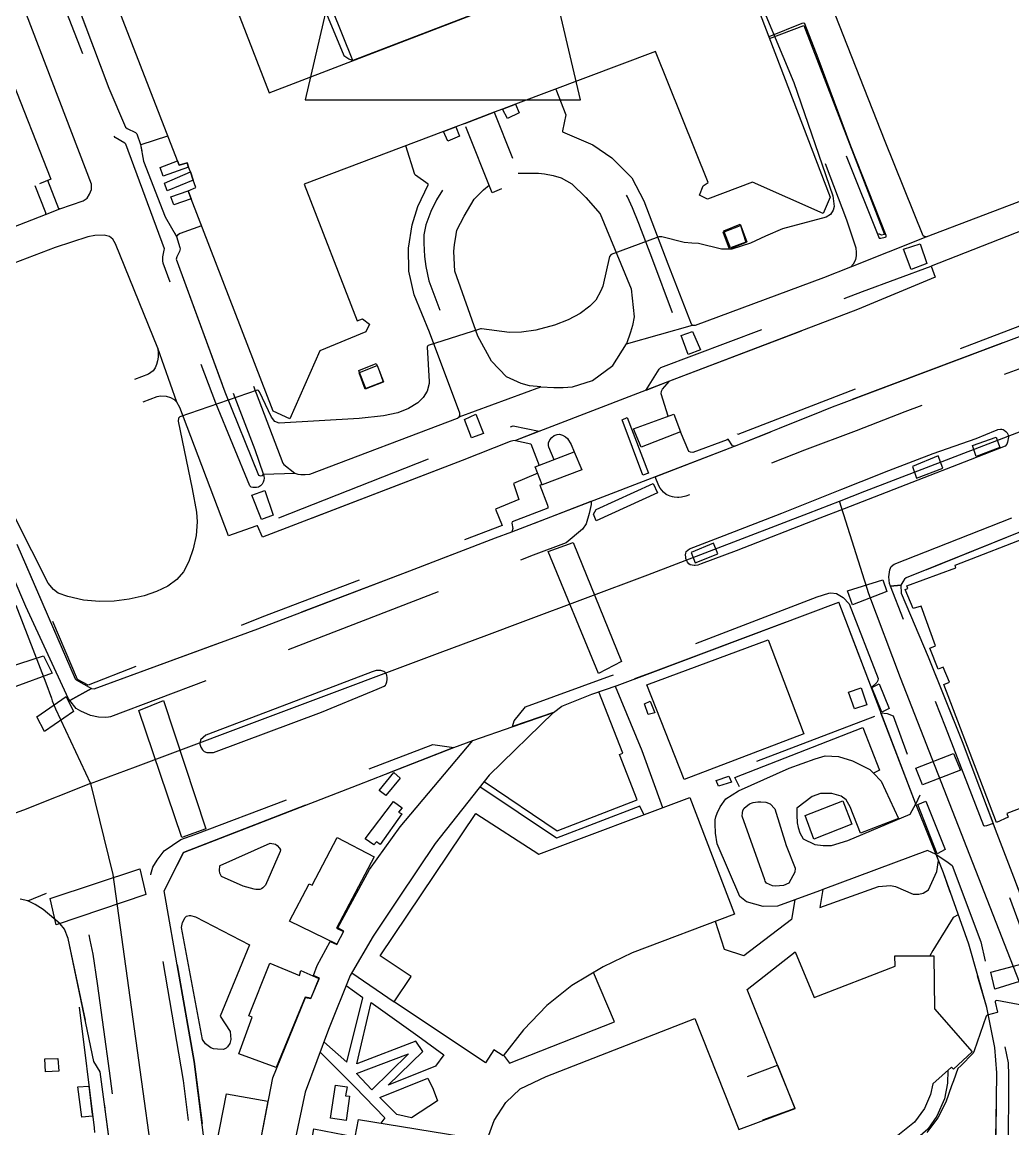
# Model space of a CAD drawing. Header units: millimetres. Extents: x 198785 to 203305, y 542885 to 545889.
# Drawn here: x 200370.9 to 200595.8, y 543409.1 to 543660.4 of the extents above; entities that cross this region are included whole.
import ezdxf

# ---------------------------------------------------------------- set-up
doc = ezdxf.new("R2010")
doc.units = ezdxf.units.MM
for name, pattern in [('FENCE_25K', [54.3, 28.7, -9.2, -16.4]), ('HIDDEN_BULD_25K', [28.8, 18.4, -10.4]), ('HIDDEN_IN_25K', [56.5, 36.5, -20])]:
    doc.linetypes.add(name, pattern=pattern)
for name, color, linetype in [('A0013114', 253, 'Continuous'), ('A0013117', 253, 'Continuous'), ('A0013118', 253, 'Continuous'), ('A0023214', 253, 'Continuous'), ('A0023217', 253, 'Continuous'), ('A0033324', 253, 'Continuous'), ('A0043325', 253, 'Continuous'), ('B0014111', 253, 'Continuous'), ('B0014115', 253, 'Continuous'), ('B0014116', 253, 'Continuous'), ('B0014221', 253, 'Continuous'), ('B0024120', 253, 'Continuous'), ('C0076117', 253, 'Continuous'), ('C0523121', 253, 'Continuous'), ('F0017111', 253, 'Continuous'), ('F0047224', 253, 'Continuous')]:
    doc.layers.add(name, color=color, linetype=linetype)

# ---------------------------------------------------------------- blocks, each defined once
blk = doc.blocks.new('B0014221')
at = {"layer": 'B0014221'}
blk.add_lwpolyline([(-31.25, -18.75), (31.25, -18.75), (22.5, 18.75), (-22.5, 18.75)], close=True, dxfattribs=at)

msp = doc.modelspace()

# ---------------------------------------------------------------- linework, layer by layer
at = {"layer": 'A0013114'}
for points in [[(200369.65, 543541.89), (200382.88, 543511.29), (200383.13, 543511.08), (200386.61, 543509.08), (200387.21, 543509.02), (200424.41, 543522.67), (200458.86, 543535.82), (200478.33, 543543.26), (200482.02, 543544.67), (200532.55, 543564.07), (200542.78, 543568.2), (200552.37, 543572.07), (200554.79, 543573.01), (200556.86, 543573.81), (200603.06, 543591.19)], [(200611.76, 543550.44), (200571.56, 543534.21), (200571.19, 543533.91), (200570.78, 543533.33), (200570.31, 543532.55)], [(200418.21, 543364.99), (200417.75, 543365.52), (200415.33, 543387.3), (200414.44, 543388.43), (200409.95, 543424.38), (200403.12, 543463.19), (200407.49, 543471.85), (200447.15, 543487.24), (200468.9, 543495.66), (200473.18, 543497.32), (200491.5, 543503.66), (200493.36, 543505.06), (200500.2, 543507.78), (200505.95, 543509.76), (200513.42, 543512.59), (200556.23, 543528.66)], [(200391.31, 543401.55), (200389.81, 543413), (200388.62, 543422.06), (200387.18, 543424.43), (200381.35, 543452.3), (200380.5, 543454.44), (200379.54, 543455.69), (200375.65, 543458.93), (200373.86, 543460.06), (200372.14, 543460.86), (200370.39, 543461.26)]]:
    msp.add_lwpolyline(points, dxfattribs=at)
at = {"layer": 'A0013117'}
for points in [[(200570.31, 543532.55), (200570.38, 543530.77), (200576.5, 543516.3), (200584.27, 543497.06), (200592.14, 543476.19), (200600.31, 543454.87), (200606.4, 543439.9), (200607.07, 543438.14), (200607.14, 543437.05), (200607.1, 543434.43), (200607.04, 543429.53), (200607.02, 543419.11), (200606.91, 543408.21)], [(200428.75, 543360.08), (200431.65, 543360.43), (200459.97, 543370.39), (200460.53, 543370.59), (200473.83, 543375.69), (200499.1, 543385.39), (200511.37, 543389.61), (200520.24, 543392.57), (200534.06, 543392.63), (200544.11, 543392.66), (200586.22, 543392.3), (200591.76, 543397.93), (200592.07, 543415.84), (200592.1, 543421.82), (200591.65, 543427.62), (200589.81, 543436.65), (200585.74, 543451.04), (200580.01, 543467.23), (200573.63, 543483.09), (200563.44, 543509.85), (200556.23, 543528.66)]]:
    msp.add_lwpolyline(points, dxfattribs=at)
at = {"layer": 'A0013118'}
for points in [[(200376.8, 543682), (200390.58, 543645.39), (200394.3, 543636.55), (200394.69, 543636.25), (200396.62, 543635.31), (200396.88, 543634.98), (200397.71, 543632.62), (200398.43, 543628.84), (200403.37, 543616.14), (200405.92, 543611.71), (200406.7, 543609.24), (200406.78, 543608.94), (200406.56, 543608.29), (200406, 543607.07), (200405.87, 543606.55), (200416.89, 543576.41), (200424.52, 543557.5), (200424.98, 543557.4), (200425.42, 543557.44), (200425.65, 543557.76), (200432.78, 543558.01), (200433.48, 543557.77), (200434.14, 543557.69), (200435.09, 543557.67), (200436.21, 543557.75), (200469.7, 543570.47), (200470.11, 543570.78), (200488.61, 543577.54), (200491.54, 543577.42), (200493.69, 543577.41), (200495.79, 543577.54), (200500.36, 543578.99), (200504.95, 543582.45), (200508.06, 543587.32), (200523.05, 543591.6), (200523.69, 543591.58), (200552.83, 543602.41), (200558.95, 543604.8), (200576.04, 543611.64), (200598.78, 543620.24)], [(200346.59, 543605.17), (200376.21, 543616.73), (200379.45, 543617.97), (200384.75, 543619.84), (200385.66, 543620.43), (200386.17, 543621.29), (200386.62, 543622.41), (200386.64, 543623.61), (200371.89, 543662.13), (200371.25, 543663.87), (200370.69, 543664.4)], [(200566.75, 543633.25), (200555.45, 543662.13)], [(200557.92, 543630.01), (200565.4, 543611.33), (200565.76, 543611.3), (200566.74, 543611.53), (200566.96, 543611.66), (200567.03, 543611.94), (200559.01, 543632.23), (200551.58, 543652.21), (200548.53, 543660.02), (200548.28, 543660.16), (200547.82, 543660.1), (200540.4, 543657.05)], [(200491.99, 543645.18), (200494.28, 543639.3), (200493.51, 543635.68), (200493.54, 543635.5), (200500.44, 543632.54), (200504.73, 543629.55), (200509.3, 543625.05), (200512.01, 543619.84), (200517.45, 543605.49), (200522.75, 543591.85), (200523.05, 543591.6)], [(200397.71, 543632.62), (200397.87, 543632.56), (200403.97, 543634.54)], [(200470.11, 543570.78), (200470.23, 543571.17), (200470.24, 543571.61), (200463.35, 543589.97), (200459.85, 543598.45), (200458.68, 543603.83), (200458.59, 543609.09), (200459.43, 543614.39), (200460.66, 543618.49), (200463, 543623.41), (200463.01, 543623.57), (200460.17, 543625.61), (200460.03, 543625.76), (200457.94, 543632.3)], [(200576.04, 543611.64), (200575.74, 543611.66), (200575.41, 543611.88), (200566.75, 543633.25)], [(200483.48, 543626.12), (200488.05, 543626.1), (200489.47, 543625.94), (200491.44, 543625.55), (200493.23, 543625.05), (200495.66, 543623.68), (200498.86, 543620.56), (200502.1, 543616.85), (200509.13, 543599.81), (200509.8, 543593.44), (200509.45, 543591.47), (200509, 543589.97), (200508.06, 543587.32)], [(200558.95, 543604.8), (200559.62, 543605.47), (200560.09, 543606.46), (200560.29, 543607.33), (200560.3, 543608.17), (200560.22, 543609.06), (200558.1, 543615.39), (200553.19, 543628.23)], [(200379.45, 543617.97), (200379.19, 543618.01), (200376.69, 543624.42)], [(200488.61, 543577.54), (200486.04, 543577.84), (200484.11, 543578.31), (200480.81, 543579.87), (200477.44, 543583.43), (200474.3, 543589.06), (200469.06, 543603.85), (200468.87, 543608.29), (200469.03, 543609.91), (200469.22, 543611.2), (200469.52, 543613.12), (200471.19, 543616.31), (200473.49, 543620.15), (200475.59, 543622.29), (200476.89, 543623.37)], [(200373.72, 543623.29), (200376.21, 543617.18), (200376.21, 543616.73)], [(200411.6, 543614.15), (200406.73, 543612.36), (200406.13, 543612.03), (200405.92, 543611.71)], [(200598.28, 543613.24), (200577.2, 543604.94), (200578.11, 543602.45), (200560.48, 543595.14), (200517.84, 543578.85), (200482.85, 543565.4), (200482.29, 543565.34), (200481.62, 543565.15), (200470.75, 543560.89), (200425.41, 543543.45), (200424.32, 543545.99), (200424.16, 543546), (200423.94, 543545.91), (200417.75, 543543.78), (200406.63, 543572.92), (200406.02, 543574.1), (200401.64, 543586.34), (200392.04, 543610.01), (200391.45, 543611.11), (200390.71, 543611.69), (200389.46, 543611.98), (200387.38, 543611.94), (200385.76, 543611.64), (200378.37, 543609.24), (200344.96, 543596.47)], [(200401.64, 543586.34), (200401.78, 543585.14), (200401.76, 543584.31), (200401.58, 543583.47), (200401.38, 543582.65), (200401.1, 543581.9), (200400.58, 543581.23), (200399.55, 543580.43), (200396.37, 543579.25)], [(200517.52, 543570.89), (200515.93, 543575.96), (200516.02, 543576.56), (200516.25, 543577.03), (200517.84, 543578.85)], [(200425.65, 543557.76), (200423.75, 543563.3), (200418.87, 543576.08)], [(200423.39, 543577.76), (200430.03, 543560.26), (200430.3, 543559.98), (200432.78, 543558.01)], [(200398.37, 543574.21), (200401.56, 543575.36), (200402.28, 543575.5), (200403.59, 543575.44), (200404.56, 543575.12), (200405.38, 543574.68), (200406.02, 543574.1)], [(200491.6, 543561.03), (200490.44, 543563.91), (200490.34, 543564.29), (200490.38, 543564.84), (200490.65, 543565.51), (200491.09, 543566.05), (200491.66, 543566.5), (200492.3, 543566.76), (200492.84, 543566.8), (200493.5, 543566.64), (200494.19, 543566.26), (200494.68, 543565.81), (200495.53, 543564.52), (200496.18, 543562.8)], [(200532.55, 543564.07), (200532.09, 543564.16), (200531.15, 543565.66), (200530.93, 543565.52), (200523.14, 543562.69), (200522.59, 543562.72), (200522.18, 543562.88), (200520.3, 543567.39)], [(200482.85, 543565.4), (200486.32, 543564.62), (200488.25, 543559.74)], [(200488.93, 543555.33), (200488.4, 543555.23), (200490.09, 543550.75), (200490.23, 543550.36), (200490.18, 543550.05), (200482.14, 543546.91), (200482.01, 543546.63), (200482.25, 543545.42), (200482.02, 543544.67)], [(200475.73, 543487.94), (200492.29, 543476.8), (200510.5, 543483.84), (200506.47, 543494.13), (200507.19, 543494.39), (200501.75, 543508.31)], [(200505.46, 543509.59), (200511.53, 543495.04), (200516.26, 543482.05)], [(200491.5, 543503.66), (200476.91, 543489.43), (200464.63, 543473.89), (200456.46, 543461.74), (200450.57, 543452.88), (200445.36, 543443.94), (200440.42, 543431.69), (200435.13, 543417.43), (200432.11, 543403.16), (200429.4, 543383.84), (200425.87, 543362.41), (200428.75, 543360.08)], [(200418.21, 543364.99), (200420.6, 543366.89), (200424.72, 543389.11), (200422.01, 543390.94), (200427.75, 543420.68), (200435.19, 543438.92), (200436.41, 543438.73), (200438.37, 543443.34), (200437.03, 543443.96), (200437.86, 543446.22), (200440.81, 543451.65), (200442.33, 543450.96), (200443.92, 543453.98), (200442.5, 543454.75), (200449.7, 543467.96), (200456.66, 543477.66), (200473.18, 543497.32)], [(200546.25, 543461.09), (200542.36, 543459.68), (200539.04, 543459.6), (200535.27, 543460.67), (200533.75, 543461.86), (200528.65, 543473.81), (200528.23, 543476.23), (200528.17, 543478.38), (200528.18, 543479.29), (200528.31, 543479.93), (200528.64, 543480.82), (200529.35, 543482.23), (200530.6, 543484.07), (200533.51, 543485.83), (200545.01, 543490.98), (200550.88, 543493.15), (200553.17, 543493.78), (200556.16, 543493.63), (200559.34, 543492.63), (200563.29, 543490.69), (200564.09, 543489.85)], [(200564.09, 543489.85), (200565.86, 543488.03), (200569.81, 543479.58), (200561.15, 543476.28), (200558.84, 543482.25), (200557.92, 543483.83), (200556.8, 543484.66), (200554.66, 543485.27), (200552.12, 543485.23), (200550.23, 543484.55), (200546.72, 543481.89), (200546.7, 543481.83), (200546.72, 543480.36), (200546.83, 543478.56), (200547.02, 543477.55), (200547.38, 543476.34), (200548.19, 543474.97), (200550.8, 543473.67), (200552.73, 543473.42), (200553.83, 543473.44), (200554.59, 543473.48), (200558.33, 543474.6), (200572.42, 543480.53), (200573.72, 543482.89)], [(200512.02, 543480.46), (200511.12, 543482.4), (200492.2, 543475.11), (200474.78, 543486.74)], [(200541.85, 543464.21), (200541.23, 543464.29), (200539.86, 543464.89), (200539.52, 543465.37), (200539.47, 543465.63), (200534.3, 543480.13), (200534.37, 543480.84), (200534.5, 543481.39), (200534.78, 543481.91), (200536, 543482.88), (200536.81, 543483.23), (200537.9, 543483.37), (200538.54, 543483.36), (200539.72, 543483.25), (200540.63, 543482.92), (200541.73, 543481.78), (200544.33, 543473.41), (200546.34, 543468.32), (200546.26, 543467.38), (200544.94, 543464.89), (200543.66, 543464.34), (200541.85, 543464.21)], [(200423.91, 543463.46), (200423.57, 543463.51), (200421.01, 543464.2), (200416.09, 543466.42), (200415.71, 543467.2), (200415.65, 543467.78), (200415.78, 543468.83), (200415.81, 543468.89), (200427.17, 543474), (200428.36, 543473.74), (200428.77, 543473.44), (200429.31, 543472.87), (200429.5, 543472.46), (200429.45, 543472.05), (200426.09, 543464.44), (200425.49, 543463.82), (200425.17, 543463.62), (200424.79, 543463.47), (200424.46, 543463.46), (200424.18, 543463.46), (200423.91, 543463.46)], [(200552.61, 543463.42), (200551.97, 543459.39), (200565.24, 543464.17), (200568, 543464.33), (200569.12, 543464.14), (200573.1, 543462.4), (200574.38, 543462.43), (200575.4, 543462.61), (200576.61, 543463.39), (200578.53, 543467.55), (200578.87, 543470.06)], [(200578.34, 543471.38), (200576.36, 543472.29), (200552.61, 543463.42)], [(200552.61, 543463.42), (200551.85, 543463.13), (200546.25, 543461.09)], [(200546.25, 543461.09), (200545.5, 543456.66), (200534.69, 543448.4), (200530.27, 543449.83), (200528.26, 543456.21)], [(200416.55, 543427.15), (200415.18, 543427.18), (200414.29, 543427.28), (200413.69, 543427.51), (200412.48, 543428.4), (200411.8, 543429.4), (200407.04, 543454.81), (200407.25, 543455.98), (200407.9, 543457.13), (200408.21, 543457.38), (200408.78, 543457.52), (200409.08, 543457.52), (200410.26, 543457.23), (200422.51, 543450.93), (200415.83, 543434.69), (200418.13, 543431.2), (200418.21, 543429.37), (200418, 543428.46), (200417.47, 543427.74), (200417.2, 543427.43), (200416.55, 543427.15)], [(200583.37, 543457.74), (200582.24, 543457.1), (200577.6, 543449.57), (200576.92, 543448.41)], [(200445.72, 543444.56), (200455.34, 543437.97)], [(200480.14, 543425.81), (200481.48, 543424.05), (200505.31, 543433.41), (200500.56, 543444.63)], [(200439.37, 543428.86), (200444.57, 543424.24), (200448.23, 543438.85), (200444.41, 543441.58)], [(200453.94, 543419.05), (200461.79, 543426.65), (200460.24, 543429.01), (200446.84, 543423.89), (200450.13, 543437.83), (200460.69, 543430.26), (200466.62, 543425.9), (200464.69, 543423.33), (200453.94, 543419.05)], [(200438.49, 543426.49), (200446.42, 543418.69), (200453.22, 543411.65), (200452.33, 543410.43)], [(200450.28, 543417.95), (200446.76, 543421.65), (200458.57, 543426.18), (200450.28, 543417.95)], [(200459.22, 543411.65), (200455.95, 543412.38), (200452.06, 543416.24), (200462.98, 543420.62), (200464.15, 543418.13), (200465.17, 543415.5), (200459.22, 543411.65)]]:
    msp.add_lwpolyline(points, dxfattribs=at)
at = {"layer": 'A0023214'}
for points in [[(200386.36, 543487.55), (200396.57, 543491.33), (200465.77, 543517.24), (200476.38, 543521.21), (200484.63, 543524.31), (200512.87, 543534.88), (200549.34, 543548.92), (200556.38, 543551.63), (200562.18, 543553.86), (200602.15, 543569.24), (200607.33, 543571.17), (200612.15, 543572.96), (200618.94, 543575.49), (200646.07, 543585.59), (200647.77, 543586.22), (200679, 543598.38)], [(200369.43, 543528.01), (200376.23, 543510.35), (200377.57, 543506.93), (200377.71, 543506.32), (200378.45, 543504.51), (200386.36, 543487.55)], [(200386.36, 543487.55), (200371.15, 543481.49), (200192.26, 543416.76), (200000, 543351.91), (200000, 543351.91)], [(200386.36, 543487.55), (200391.47, 543466.87), (200406.69, 543356.82), (200406.96, 543354.66), (200409.52, 543349.74), (200411.84, 543347.75), (200409.08, 543335.14), (200405.19, 543293.14), (200401.93, 543257.36), (200401.37, 543251.28), (200400.51, 543243.85), (200396.77, 543211.42), (200396.41, 543208.31), (200395.92, 543204.58), (200394.33, 543192.73), (200394, 543190.3), (200393.59, 543187.23), (200393.58, 543187.15), (200389.77, 543155.81), (200389.56, 543154.11), (200389.18, 543150.95)]]:
    msp.add_lwpolyline(points, dxfattribs=at)
at = {"layer": 'A0023217'}
msp.add_lwpolyline([(200599.98, 543387.33), (200600.65, 543393.03), (200600.37, 543431.34), (200599.19, 543437.54), (200570.22, 543511.54), (200563.08, 543530.55), (200556.38, 543551.63)], dxfattribs=at)
at = {"layer": 'A0033324', "linetype": 'HIDDEN_IN_25K', "flags": 128}
for points in [[(200520.53, 543552.5), (200519.96, 543552.46), (200519.67, 543552.46), (200518.88, 543552.51), (200518.46, 543552.59), (200517.99, 543552.75), (200517.6, 543552.9), (200517.08, 543553.15), (200516.47, 543553.67), (200515.72, 543554.59), (200515.37, 543555.1), (200514.6, 543557.18), (200532.55, 543564.07), (200542.78, 543568.2), (200552.37, 543572.07), (200554.79, 543573.01), (200556.86, 543573.81), (200603.06, 543591.19), (200608.55, 543593.26), (200613.29, 543595.04), (200615.15, 543595.76), (200614.11, 543598.83), (200613.96, 543599.19), (200613.94, 543599.44), (200628.46, 543605.48), (200630.64, 543606.32), (200631.28, 543606.81), (200631.46, 543607.01), (200631.78, 543607.35), (200631.98, 543607.67), (200635.67, 543615.79), (200635.81, 543617.23), (200635.76, 543617.57), (200635.51, 543619.3), (200634.38, 543623.38), (200632.72, 543628.56), (200631.22, 543633.28), (200629.19, 543641.57), (200628.23, 543646.26), (200627.98, 543649.85), (200627.73, 543653.12), (200627.47, 543655.62), (200626.68, 543659.13), (200624.25, 543667.15), (200620.35, 543682.43), (200617.85, 543690.4), (200623.95, 543688.63), (200624.41, 543688.32), (200624.91, 543687.56), (200625.6, 543685.36), (200628.99, 543673.02), (200632.69, 543658.73), (200634.94, 543650.35), (200637.01, 543642.94), (200640.39, 543630.97), (200643.45, 543620.19), (200644.24, 543617.25), (200644.65, 543615.44), (200644.78, 543614.15), (200644.81, 543613.73), (200644.85, 543612.12), (200644.74, 543611.09), (200644.61, 543610.03), (200644.26, 543608.71), (200643.24, 543606.27), (200642.17, 543603.86), (200641.04, 543601.77), (200640.03, 543600.05), (200639.04, 543598.8), (200637.41, 543597.36), (200636.02, 543596.57), (200624.52, 543592.31), (200623.75, 543592.03), (200619.77, 543590.58), (200614.61, 543588.6), (200609.31, 543586.44), (200601.24, 543583.12), (200585.23, 543577.17), (200571.26, 543571.9), (200560.15, 543567.59), (200548.47, 543563.17), (200534.51, 543557.7), (200523.47, 543553.47), (200521.5, 543552.73), (200520.53, 543552.5)], [(200424.52, 543557.5), (200424.98, 543557.4), (200425.42, 543557.44), (200425.65, 543557.76), (200425.82, 543556.81), (200425.76, 543556.39), (200425.61, 543555.95), (200425.37, 543555.49), (200424.96, 543555.1), (200424.5, 543554.81), (200424.06, 543554.7), (200423.22, 543554.69), (200422.89, 543554.82), (200422.59, 543555.11), (200414.85, 543573.87), (200402.85, 543605.64), (200402.8, 543606.21), (200402.84, 543607.11), (200403.14, 543608.59), (200403.18, 543608.94), (200394.44, 543632.67), (200394.2, 543632.87), (200391.98, 543634.15), (200391.71, 543634.51), (200385.33, 543651.36), (200372.76, 543683.69), (200376.8, 543682), (200390.58, 543645.39), (200394.3, 543636.55), (200394.69, 543636.25), (200396.62, 543635.31), (200396.88, 543634.98), (200397.71, 543632.62), (200398.43, 543628.84), (200403.37, 543616.14), (200405.92, 543611.71), (200406.7, 543609.24), (200406.78, 543608.94), (200406.56, 543608.29), (200406, 543607.07), (200405.87, 543606.55), (200416.89, 543576.41), (200424.52, 543557.5)], [(200517.84, 543578.85), (200512.43, 543576.77), (200515.5, 543581.62), (200515.85, 543581.99), (200561.63, 543599.19), (200577.2, 543604.94), (200578.11, 543602.45), (200560.48, 543595.14), (200517.84, 543578.85)], [(200386.61, 543509.08), (200381.72, 543506.34), (200381.4, 543506.75), (200371.73, 543527.73), (200360.94, 543552.83), (200351.91, 543572.86), (200340.84, 543592.09), (200340.75, 543592.81), (200340.82, 543593.58), (200341.27, 543594.22), (200341.86, 543594.72), (200344.58, 543595.82), (200344.58, 543595.48), (200347.39, 543588.67), (200357.43, 543568.6), (200369.65, 543541.89), (200382.88, 543511.29), (200383.13, 543511.08), (200386.61, 543509.08)], [(200470.75, 543560.89), (200425.41, 543543.45), (200424.32, 543545.99), (200482.32, 543568.74), (200488.26, 543567.48), (200482.85, 543565.4), (200482.29, 543565.34), (200481.62, 543565.15), (200470.75, 543560.89)], [(200381.72, 543506.34), (200386.61, 543509.08), (200387.21, 543509.02), (200424.41, 543522.67), (200458.86, 543535.82), (200478.33, 543543.26), (200482.02, 543544.67), (200500.04, 543551.59), (200500, 543550.9), (200499.6, 543548.84), (200498.91, 543546.46), (200498.09, 543545.24), (200494.39, 543542.13), (200486.89, 543539.33), (200428.93, 543516.96), (200390.93, 543502.65), (200390.44, 543502.6), (200389.86, 543502.54), (200388.17, 543502.61), (200386.41, 543502.98), (200384.19, 543503.94), (200383.11, 543504.56), (200381.72, 543506.34)], [(200570.31, 543532.55), (200567.96, 543532.32), (200567.72, 543532.94), (200567.58, 543534.47), (200567.85, 543536.03), (200568.16, 543536.76), (200568.79, 543537.32), (200598.9, 543549.17), (200608.69, 543552.42), (200609.45, 543552.53), (200610.39, 543552.39), (200610.91, 543551.87), (200611.76, 543550.44), (200571.56, 543534.21), (200571.19, 543533.91), (200570.78, 543533.33), (200570.31, 543532.55)], [(200557.27, 543529.74), (200558.61, 543528.29), (200565.16, 543511.33), (200565.09, 543510.87), (200564.87, 543510.44), (200563.65, 543509.3), (200563.44, 543509.85), (200556.23, 543528.66), (200513.42, 543512.59), (200505.95, 543509.76), (200500.2, 543507.78), (200493.36, 543505.06), (200491.5, 543503.66), (200482.21, 543500.45), (200482.54, 543501.74), (200485.15, 543504.89), (200504.45, 543511.96), (200509.67, 543513.86), (200551.32, 543529.92), (200554.01, 543530.7), (200554.42, 543530.82), (200555.7, 543530.66), (200557.27, 543529.74)], [(200567.96, 543532.32), (200570.31, 543532.55), (200570.38, 543530.77), (200576.5, 543516.3), (200584.27, 543497.06), (200591.29, 543478.45), (200589.78, 543477.91), (200589.39, 543477.85), (200589.13, 543477.91), (200580.46, 543500.39), (200567.96, 543532.32)], [(200574.61, 543484.87), (200573.72, 543482.89), (200573.63, 543483.09), (200565.82, 543503.6), (200567.2, 543503.41), (200568.59, 543502.85), (200574.85, 543485.8), (200574.61, 543484.87)], [(200420.67, 543362.17), (200425.91, 543359.74), (200431.65, 543360.43), (200460.53, 543370.59), (200499.1, 543385.39), (200499.57, 543385.55), (200497.97, 543381.66), (200468.89, 543370.58), (200429.74, 543356.94), (200426.42, 543356.76), (200423.2, 543356.92), (200421.44, 543357.6), (200417.71, 543360.16), (200414.89, 543363.85), (200414.21, 543366.45), (200411.87, 543385.17), (200407.49, 543420.06), (200402.39, 543450.13), (200400.04, 543461.88), (200399.97, 543464.47), (200400.09, 543466.9), (200400.56, 543468.49), (200401.51, 543470.1), (200403.14, 543472.23), (200406.87, 543474.79), (200410.11, 543475.93), (200464.1, 543496.37), (200468.9, 543495.66), (200447.15, 543487.24), (200407.49, 543471.85), (200403.12, 543463.19), (200409.95, 543424.38), (200414.44, 543388.43), (200415.33, 543387.3), (200417.75, 543365.52), (200420.67, 543362.17)], [(200594.13, 543393.3), (200592.37, 543391.21), (200589.35, 543389.98), (200585.61, 543389.43), (200573.08, 543389.59), (200546.96, 543390.07), (200543.67, 543392.66), (200544.11, 543392.66), (200586.22, 543392.3), (200591.76, 543397.93), (200592.07, 543415.84), (200592.1, 543421.82), (200591.65, 543427.62), (200589.81, 543436.65), (200585.74, 543451.04), (200580.01, 543467.23), (200578.34, 543471.38), (200580.74, 543469.8), (200582.01, 543468.93), (200588.5, 543451.55), (200590.98, 543440.67), (200593.65, 543429.23), (200594.71, 543424.13), (200594.78, 543421.29), (200594.66, 543395.4), (200594.13, 543393.3)], [(200619.44, 543382.9), (200617.8, 543382.83), (200608.72, 543383.25), (200607.11, 543383.64), (200605.7, 543384.36), (200604.73, 543385.42), (200604.22, 543386.71), (200604.09, 543388.16), (200604.91, 543419.6), (200604.07, 543429.09), (200601.84, 543441.25), (200598.24, 543452.92), (200591.83, 543470.52), (200591.78, 543470.84), (200591.92, 543471.15), (200593.82, 543471.82), (200600.31, 543454.87), (200606.4, 543439.9), (200607.07, 543438.14), (200607.14, 543437.05), (200607.04, 543429.53), (200607.03, 543421.86), (200607.02, 543419.11), (200606.91, 543408.21), (200606.71, 543397.91), (200606.64, 543393.82), (200610.85, 543387.42), (200624.12, 543387.29), (200623.05, 543385.11), (200621, 543383.37), (200619.44, 543382.9)], [(200388.08, 543212.64), (200386.67, 543212.11), (200387.61, 543220), (200389.32, 543231.47), (200390.6, 543243.96), (200391.38, 543251.59), (200391.85, 543257.28), (200392.15, 543262.7), (200392.48, 543269.3), (200392.73, 543280.55), (200393.02, 543287.3), (200393.18, 543294.36), (200393.1, 543301.01), (200393.08, 543308.46), (200392.96, 543316.08), (200392.96, 543324.01), (200392.96, 543331.43), (200392.87, 543333.79), (200392.67, 543339.6), (200392.34, 543346.65), (200391.94, 543355.16), (200391.96, 543355.92), (200392.03, 543356.32), (200392.09, 543356.59), (200392.18, 543357.01), (200392.71, 543357.71), (200393.79, 543358.69), (200394.73, 543359.69), (200395.21, 543360.31), (200395.53, 543360.79), (200395.71, 543361.06), (200395.8, 543361.33), (200395.88, 543361.6), (200395.91, 543362.1), (200395.68, 543364.57), (200395.19, 543369.32), (200394.23, 543377.65), (200393.09, 543387.68), (200391.31, 543401.55), (200389.81, 543413), (200388.62, 543422.06), (200387.18, 543424.43), (200381.35, 543452.3), (200380.5, 543454.44), (200379.54, 543455.69), (200375.65, 543458.93), (200373.86, 543460.06), (200372.14, 543460.86), (200382.79, 543465.28), (200382.98, 543465.4), (200383.17, 543465.4), (200383.4, 543465.35), (200383.57, 543465.1), (200386.24, 543451.93), (200386.89, 543448.76), (200387.94, 543442.14), (200389.37, 543431.64), (200390.6, 543422.32), (200391.58, 543414.89), (200391.79, 543413.26), (200393.29, 543401.81), (200395.07, 543387.92), (200396.22, 543377.87), (200397.18, 543369.54), (200397.67, 543364.76), (200397.91, 543362.13), (200398.39, 543355.04), (200398.46, 543353.73), (200398.47, 543351.73), (200398.18, 543336.86), (200397.44, 543319.24), (200396.78, 543298.55), (200396.8, 543297.35), (200397.95, 543286.03), (200398.23, 543283.35), (200398.22, 543282.1), (200397.57, 543274.01), (200395.61, 543259.29), (200393.85, 543248.17), (200391.08, 543225.68), (200389.52, 543213.84), (200389.37, 543213.51), (200389.07, 543213.24), (200388.83, 543213.02), (200388.58, 543212.88), (200388.2, 543212.67), (200388.08, 543212.64)]]:
    msp.add_lwpolyline(points, dxfattribs=at)
at = {"layer": 'A0043325'}
for points in [[(200576.25, 543605.6), (200572.65, 543604.23), (200570.91, 543608.84), (200574.71, 543610.08), (200576.25, 543605.6)], [(200524.88, 543585.95), (200522.09, 543584.89), (200520.45, 543589.25), (200523.04, 543590.12), (200524.88, 543585.95)], [(200475.59, 543566.97), (200472.91, 543566.01), (200471.25, 543570.13), (200473.82, 543571.34), (200475.59, 543566.97)], [(200513.05, 543557.99), (200511.79, 543557.54), (200507.08, 543570.11), (200508.18, 543570.59), (200513.05, 543557.99)], [(200515.09, 543553.55), (200501.15, 543547.12), (200500.55, 543548.67), (200501.18, 543549.74), (200514.09, 543555.63), (200515.09, 543553.55)], [(200427.84, 543548.44), (200425.24, 543547.44), (200423.04, 543552.99), (200425.97, 543554.02), (200427.84, 543548.44)], [(200506.93, 543515.24), (200501.67, 543512.5), (200490.28, 543540.17), (200495.95, 543542.25), (200506.93, 543515.24)], [(200567.17, 543531.12), (200559.38, 543528.06), (200558.25, 543531.25), (200566.24, 543533.79), (200567.17, 543531.12)], [(200377.67, 543512.55), (200369.45, 543509.54), (200367.57, 543513.88), (200375.72, 543516.49), (200377.67, 543512.55)], [(200567.71, 543504.55), (200566.03, 543503.72), (200563.71, 543509.33), (200565.4, 543510.13), (200567.71, 543504.55)], [(200382.53, 543503.87), (200375.92, 543499.35), (200374.19, 543502.66), (200380.87, 543507.24), (200382.53, 543503.87)], [(200412.57, 543477.21), (200407.14, 543475.23), (200397.36, 543504.09), (200402.94, 543506.4), (200412.57, 543477.21)], [(200583.9, 543490.57), (200575.22, 543487.21), (200573.75, 543490.99), (200582.28, 543494.3), (200583.9, 543490.57)], [(200580.42, 543472.53), (200578.56, 543471.57), (200574.16, 543482.74), (200576, 543483.52), (200580.42, 543472.53)], [(200398.93, 543462.32), (200378.57, 543455.45), (200377.22, 543461.41), (200397.6, 543468.18), (200398.93, 543462.32)], [(200600.63, 543443.61), (200591.67, 543440.84), (200590.79, 543444.66), (200599.62, 543447.05), (200600.63, 543443.61)]]:
    msp.add_lwpolyline(points, dxfattribs=at)
at = {"layer": 'B0014111'}
for points in [[(200455.52, 543722.26), (200459.72, 543710.95), (200467.82, 543713.96), (200467.37, 543715.5), (200469.5, 543716.41), (200481.69, 543685.59), (200480.67, 543685.18), (200487.61, 543667.71), (200445.96, 543651.66), (200438.91, 543669.23), (200438.16, 543668.99), (200426.18, 543699.86), (200428.6, 543700.78), (200429.3, 543698.85), (200437.18, 543702.38), (200432.7, 543713.53), (200435.9, 543714.16), (200440.65, 543714.85), (200444.41, 543716), (200448.65, 543717.75), (200455.52, 543722.26)], [(200535.46, 543670.01), (200554.27, 543620.66), (200552.7, 543616.93), (200536.67, 543624.04), (200526.47, 543620.2), (200524.61, 543621.12), (200525.44, 543623.21), (200526.57, 543623.99), (200514.64, 543653.74), (200482.85, 543641.72), (200479.92, 543640.61), (200478.05, 543639.9), (200471.33, 543637.36), (200469.34, 543636.61), (200466.54, 543635.55), (200434.92, 543623.59), (200446.95, 543592.56), (200448.16, 543593.02), (200449.69, 543591.79), (200448.91, 543590.06), (200438.45, 543585.72), (200431.64, 543570.29), (200427.84, 543572.09), (200409.23, 543620.28), (200408.53, 543622.09), (200410.32, 543622.83), (200409.73, 543624.49), (200409.06, 543626.36), (200408.66, 543627.47), (200408.32, 543628.43), (200406.55, 543627.91), (200406.17, 543628.88), (200387.35, 543677.35)], [(200415.07, 543675.05), (200426.93, 543644.31), (200506.41, 543674.93)], [(200520.3, 543567.39), (200511.35, 543563.88), (200509.65, 543568.02), (200518.83, 543571.37), (200520.3, 543567.39)], [(200497.89, 543558.73), (200488.93, 543555.33), (200487.34, 543559.39), (200496.18, 543562.8), (200497.89, 543558.73)], [(200601.38, 543540.98), (200620.51, 543490.65), (200594.37, 543480.73), (200594.71, 543479.88), (200592.02, 543478.69), (200580.1, 543510), (200581.39, 543510.52), (200579.96, 543513.96), (200578.79, 543513.47), (200576.91, 543518.21), (200578.2, 543518.74), (200574.94, 543527.81), (200573.14, 543527.24), (200571.3, 543531.57), (200571.89, 543531.8), (200571.69, 543532.41), (200582.83, 543536.51), (200582.64, 543537.12), (200600.6, 543544.08), (200601.83, 543541.2), (200601.38, 543540.98)], [(200548.29, 543498.77), (200521.11, 543488.46), (200512.7, 543509.93), (200540.23, 543520.12), (200548.15, 543499.14), (200548.29, 543498.77)], [(200457.03, 543480.6), (200452.13, 543473.69), (200451.28, 543474.29), (200450.71, 543473.6), (200448.71, 543474.96), (200455.14, 543483.42), (200457.13, 543481.99), (200456.3, 543481.01), (200457.03, 543480.6)], [(200522.45, 543484.37), (200532.59, 543457.85), (200509.33, 543449.04), (200502.73, 543445.93), (200495.67, 543441.68), (200489.95, 543437.11), (200484.68, 543431.59), (200480.03, 543425.67), (200477.95, 543427.03), (200476.03, 543424.13), (200455.34, 543437.97), (200459.16, 543443.74), (200452.12, 543448.43), (200473.82, 543480.73), (200488.17, 543471.5), (200522.45, 543484.37)], [(200450.8, 543470.85), (200442.24, 543454.69), (200443.84, 543453.95), (200442.31, 543451.04), (200431.56, 543456.24), (200436.04, 543464.75), (200436.72, 543464.47), (200442.35, 543475.26), (200450.8, 543470.85)], [(200427.1, 543446.76), (200433.82, 543443.93), (200434.12, 543445.05), (200438.25, 543443.28), (200436.37, 543438.79), (200435.15, 543439.04), (200428.52, 543423.07), (200420.07, 543426.11), (200423.09, 543434.47), (200422.31, 543434.8), (200427.1, 543446.76)], [(200445.2, 543416.55), (200444.44, 543410.98), (200440.85, 543411.54), (200442.03, 543419.07), (200444.64, 543418.67), (200444.26, 543416.64), (200445.2, 543416.55)], [(200426.61, 543415.43), (200423.77, 543400.26), (200414.34, 543402.02), (200417.29, 543417.09), (200426.61, 543415.43)], [(200447.21, 543411.26), (200473.73, 543406.95), (200467.79, 543373.78), (200457.27, 543375.32), (200456.36, 543369.21), (200442.73, 543371.81), (200441.29, 543364.05), (200429.41, 543365.87), (200437.07, 543409.11), (200446.45, 543407.32), (200447.21, 543411.26)]]:
    msp.add_lwpolyline(points, dxfattribs=at)
at = {"layer": 'B0014115'}
for points in [[(200542.36, 543423.54), (200535.44, 543440.73), (200546.35, 543449.3), (200550.69, 543438.91), (200569.03, 543446.05), (200569, 543448.41), (200577.8, 543448.41), (200578, 543436.39), (200586.55, 543426.57), (200582.28, 543422.7), (200581.8, 543423.1), (200577.59, 543419.32), (200577.08, 543416.95), (200575.67, 543413.77), (200573.4, 543410.62), (200569.65, 543407.62)], [(200476.83, 543407.67), (200478, 543411.04), (200480.67, 543415.06), (200483.92, 543418.22), (200489.8, 543421.02), (200523.55, 543434.14), (200533.56, 543408.99), (200546.31, 543413.73), (200542.36, 543423.54)]]:
    msp.add_lwpolyline(points, dxfattribs=at)
at = {"layer": 'B0014116', "linetype": 'HIDDEN_BULD_25K', "flags": 128}
for points in [[(200479.92, 543640.61), (200482.85, 543641.72), (200483.68, 543639.78), (200481.03, 543638.5), (200479.92, 543640.61)], [(200471.33, 543637.36), (200478.05, 543639.9), (200484.19, 543624.32), (200477.57, 543621.64), (200471.33, 543637.36)], [(200466.54, 543635.55), (200469.34, 543636.61), (200470.14, 543634.45), (200467.47, 543633.36), (200466.54, 543635.55)], [(200408.66, 543627.47), (200402.92, 543625.41), (200402.23, 543627.37), (200406.17, 543628.88), (200406.55, 543627.91), (200408.32, 543628.43), (200408.66, 543627.47)], [(200409.73, 543624.49), (200403.8, 543622.11), (200403.19, 543623.84), (200409.06, 543626.36), (200409.73, 543624.49)], [(200409.23, 543620.28), (200405.32, 543618.88), (200404.66, 543620.69), (200408.53, 543622.09), (200409.23, 543620.28)], [(200562.64, 543505.37), (200559.78, 543504.47), (200558.42, 543508.25), (200561.35, 543509.25), (200562.64, 543505.37)], [(200531.92, 543487.8), (200528.93, 543486.91), (200528.38, 543488.17), (200531.32, 543489.15), (200531.92, 543487.8)], [(200379.17, 543422.18), (200376.16, 543422.07), (200376.03, 543425), (200378.99, 543425.11), (200379.17, 543422.18)], [(200542.36, 543423.54), (200546.24, 543413.76), (200538.92, 543411.05), (200535.54, 543421.02), (200542.36, 543423.54)], [(200386.84, 543412.01), (200384.42, 543411.76), (200383.5, 543418.62), (200386.04, 543418.81), (200386.84, 543412.01)]]:
    msp.add_lwpolyline(points, dxfattribs=at)
at = {"layer": 'B0024120', "linetype": 'FENCE_25K', "flags": 128}
for points in [[(200616.21, 543687.53), (200617.09, 543686.53), (200617.61, 543685.94), (200623.29, 543663.29), (200625.77, 543653.38), (200626.88, 543642.42), (200627.78, 543637.82), (200633.96, 543618.34), (200634.13, 543617.8), (200630.11, 543608.03), (200611.07, 543600.48), (200611.03, 543600.47), (200612.06, 543597.08), (200612.07, 543597.06), (200533.31, 543566.77), (200531.95, 543570.01), (200526.75, 543568.14), (200525.44, 543571.65), (200525.06, 543572.05), (200519.44, 543569.72)], [(200336.43, 543637.91), (200332.43, 543647.17), (200332.99, 543647.37), (200364.08, 543658.64), (200377.39, 543624.69), (200372.65, 543622.88), (200345.53, 543612.55), (200345.13, 543613.71), (200341.08, 543625.52)], [(200518.48, 543594.38), (200514, 543606.31), (200510.88, 543614.69), (200509.4, 543618.24), (200508.26, 543620.75), (200506.62, 543623.15), (200504.59, 543625.55), (200502.34, 543627.46), (200499.67, 543629.33), (200496.75, 543630.8), (200493.45, 543631.95), (200492.66, 543632.16)], [(200466.31, 543622.19), (200464.95, 543620.07), (200463.62, 543617.38), (200462.49, 543614.35), (200462.08, 543612.12), (200462.07, 543610.21), (200462.19, 543607.19), (200462.49, 543604.92), (200463.22, 543601.63), (200466.62, 543592.44), (200472.65, 543576.77)], [(200487.9, 543557.95), (200482.39, 543555.62), (200483.59, 543551.98), (200478.31, 543549.82), (200479.81, 543546.07), (200425.28, 543525.25), (200385.89, 543509.85), (200383.46, 543511.11), (200369.71, 543543.15), (200346.7, 543592.04)], [(200564.35, 543502.76), (200527.24, 543488.54), (200527.54, 543487.45), (200521.74, 543484.92)], [(200373.69, 543223.9), (200377.57, 543220.79), (200377.73, 543220.65), (200377.79, 543220.45), (200377.78, 543220.07), (200377.57, 543219.31), (200376.05, 543216.59), (200375.07, 543214.01), (200378.6, 543213.4), (200384.1, 543213.69), (200385.66, 543215.13), (200386.6, 543223.61), (200387.86, 543238.63), (200388.4, 543243.19), (200389.44, 543254.8), (200389.94, 543265.11), (200390.06, 543271.67), (200390.65, 543280.66), (200391.3, 543291.15), (200391.47, 543294.96), (200391.77, 543304.69), (200391.89, 543318.22), (200391.99, 543336.16), (200391.99, 543338.36), (200391.77, 543349.1), (200390.68, 543370.19), (200389.22, 543389.49), (200387.31, 543409.31), (200383.45, 543440.02)]]:
    msp.add_lwpolyline(points, dxfattribs=at)
at = {"layer": 'C0076117'}
for points in [[(200540.55, 543656.65), (200548.31, 543659.61), (200566.6, 543612.19), (200565.96, 543611.98), (200565.37, 543612.31)], [(200530.22, 543612.77), (200530.12, 543613), (200533.87, 543614.54), (200535.37, 543610.51), (200535.18, 543610.44)], [(200530.22, 543612.77), (200533.93, 543614.2), (200535.18, 543610.44)], [(200535.18, 543610.44), (200535.2, 543610.36), (200531.44, 543608.8), (200529.98, 543612.67), (200530.22, 543612.77)], [(200535.18, 543610.44), (200531.64, 543609.17), (200530.22, 543612.77)], [(200447.45, 543580.81), (200447.27, 543581.26), (200451.24, 543582.9), (200451.44, 543582.39)], [(200452.79, 543578.7), (200452.81, 543578.65), (200448.76, 543577.02), (200447.37, 543580.78), (200447.45, 543580.81)], [(200447.45, 543580.81), (200451.44, 543582.39)], [(200452.79, 543578.7), (200448.9, 543577.17), (200447.45, 543580.81)], [(200451.44, 543582.39), (200451.47, 543582.4), (200451.88, 543581.27)], [(200451.44, 543582.39), (200451.88, 543581.27)], [(200451.88, 543581.27), (200452.87, 543578.73), (200452.79, 543578.7)], [(200451.88, 543581.27), (200452.79, 543578.7)], [(200587.41, 543561.74), (200586.57, 543564.24), (200592, 543566.13), (200592.79, 543563.81), (200587.41, 543561.74)], [(200578.8, 543561.92), (200572.96, 543559.47), (200573.89, 543556.82), (200579.85, 543559.1), (200578.8, 543561.92)], [(200527.82, 543542.12), (200522.72, 543540), (200523.61, 543537.65), (200528.8, 543539.63), (200527.82, 543542.12)], [(200512.94, 543503.16), (200512.11, 543505.63), (200513.42, 543506.19), (200514.49, 543503.53), (200512.94, 543503.16)], [(200453.44, 543484.81), (200451.94, 543485.94), (200455.22, 543489.99), (200456.7, 543488.72), (200453.44, 543484.81)], [(200550.6, 543474.9), (200548.59, 543480.29), (200557.15, 543483.61), (200559.21, 543478.31), (200550.6, 543474.9)]]:
    msp.add_lwpolyline(points, dxfattribs=at)
at = {"layer": 'C0523121'}
for points in [[(200523.68, 543537.02), (200523.38, 543537.02), (200522.96, 543537.07), (200522.5, 543537.17), (200522.24, 543537.39), (200521.9, 543537.79), (200521.67, 543538.21), (200521.53, 543538.58), (200521.5, 543538.91), (200521.48, 543539.42), (200521.55, 543539.79), (200521.61, 543540.09), (200521.61, 543540.22), (200522.32, 543540.78), (200530.25, 543543.82), (200543.35, 543548.93), (200555.82, 543553.9), (200556.92, 543554.34), (200561.32, 543556.09), (200567.61, 543558.6), (200577.7, 543562.41), (200587.4, 543565.88), (200591.79, 543567.69), (200592.01, 543567.74), (200592.38, 543567.86), (200592.92, 543567.93), (200593.24, 543567.93), (200593.52, 543567.86), (200593.81, 543567.71), (200594.18, 543567.46), (200594.46, 543567.12), (200594.6, 543566.82), (200594.7, 543566.55), (200594.73, 543566.17), (200594.71, 543565.81), (200594.65, 543565.41), (200594.55, 543564.99), (200594.38, 543564.57), (200594.03, 543564.12), (200586.03, 543560.99), (200572.85, 543555.83), (200562.9, 543551.98), (200557.47, 543549.89), (200551.95, 543547.76), (200532.94, 543540.31), (200525.02, 543537.39), (200524.22, 543537.07), (200523.68, 543537.02)], [(200451.26, 543513.18), (200450.34, 543512.84), (200429.91, 543505.11), (200412.6, 543498.52), (200411.34, 543497.45), (200411.2, 543496.45), (200411.42, 543495.79), (200411.79, 543495.13), (200412.2, 543494.78), (200412.79, 543494.57), (200413.37, 543494.54), (200414.3, 543494.59), (200438.84, 543503.69), (200450.56, 543508.55), (200451.49, 543508.93), (200453.07, 543509.59), (200453.34, 543509.86), (200453.51, 543510.13), (200453.69, 543510.58), (200453.74, 543511.17), (200453.71, 543511.51), (200453.63, 543512.08), (200453.54, 543512.39), (200453.42, 543512.58), (200453.21, 543512.81), (200452.97, 543512.97), (200452.55, 543513.07), (200452.27, 543513.17), (200451.26, 543513.18)]]:
    msp.add_lwpolyline(points, dxfattribs=at)
at = {"layer": 'F0017111'}
for points, elevation in [([(200425.6, 543696.82), (200443.93, 543652.79), (200445.03, 543652.02), (200445.95, 543651.65), (200487.62, 543667.7)], 40), ([(200536.45, 543669.74), (200546.03, 543646.69), (200554.92, 543620.96), (200555.23, 543618.55), (200555, 543617.69), (200554.37, 543616.68), (200553.36, 543616.06), (200543.48, 543613.43), (200539.63, 543611.81), (200536.19, 543610.21), (200531.97, 543608.83), (200529.6, 543608.86), (200524.37, 543610.12), (200522.91, 543610.21), (200521.18, 543610.35), (200516.11, 543611.6), (200515.41, 543611.6), (200504.59, 543607.63), (200504.2, 543607.16), (200502.72, 543600.45), (200502.26, 543599.39), (200501.08, 543597.29), (200499.76, 543595.89), (200497.56, 543594.23), (200494.8, 543592.77), (200491.69, 543591.58), (200487.45, 543590.47), (200484.22, 543590), (200481.47, 543589.94), (200475.18, 543590.73), (200474.93, 543590.72), (200474.69, 543590.68), (200463.02, 543586.94), (200462.86, 543586.81), (200462.79, 543586.62), (200463.26, 543578.76), (200463.23, 543578.3), (200462.8, 543576.61), (200461.9, 543575.17), (200460.68, 543573.97), (200458.59, 543572.65), (200456.14, 543571.69), (200452.93, 543571), (200447.34, 543570.42), (200429.21, 543569.35), (200428.2, 543569.74), (200427.49, 543570.67), (200424.77, 543576.43), (200424.53, 543576.75), (200424.22, 543576.82), (200406.7, 543570.75), (200406.39, 543570.44), (200406.31, 543569.82), (200409.46, 543554.41), (200410.42, 543549.14), (200410.59, 543546.93), (200410.35, 543543.83), (200409.73, 543540.83), (200408.74, 543537.91), (200407.5, 543535.55), (200405.95, 543533.8), (200403.92, 543532.35), (200401.37, 543531.11), (200398.6, 543530.16), (200395.17, 543529.39), (200391.76, 543528.92), (200388.45, 543528.82), (200384.79, 543529.18), (200381.23, 543529.94), (200379.02, 543530.74), (200378.01, 543531.54), (200376.81, 543533.01), (200361.87, 543562.39)], 40), ([(200598.2, 543437.09), (200592.12, 543438.24), (200591.88, 543438.21), (200591.76, 543438.08), (200591.73, 543437.85), (200592.24, 543435.64), (200592.23, 543435.57), (200592.2, 543435.52), (200589.96, 543434.96), (200589.68, 543434.67), (200586.99, 543426.83), (200586.73, 543426.28), (200583.94, 543423.4), (200583.3, 543422.82), (200582.3, 543420.04), (200581.83, 543418.87), (200580.54, 543415.17), (200578.7, 543411.62), (200576.22, 543408.25)], 30)]:
    msp.add_lwpolyline(points, dxfattribs=dict(at, elevation=elevation))
at = {"layer": 'F0047224'}
for points in [[(200533.67, 543486.78), (200532.68, 543488.9), (200561.71, 543500.24), (200565.47, 543490.55), (200564.09, 543489.85)], [(200581.01, 543422.39), (200580.92, 543419.51), (200580.24, 543415.93), (200578.52, 543412), (200576.42, 543409.02), (200573.57, 543406.53), (200570.48, 543404.52), (200567.07, 543403.26), (200563.31, 543402.48), (200559.19, 543402.48), (200555.97, 543402.94), (200551.44, 543403.43), (200549, 543404.92)]]:
    msp.add_lwpolyline(points, dxfattribs=at)

# ---------------------------------------------------------------- block references
at = {"layer": 'B0014221'}
msp.add_blockref('B0014221', (200466.35, 543661.48), dxfattribs=at)

doc.saveas('drawing.dxf')
